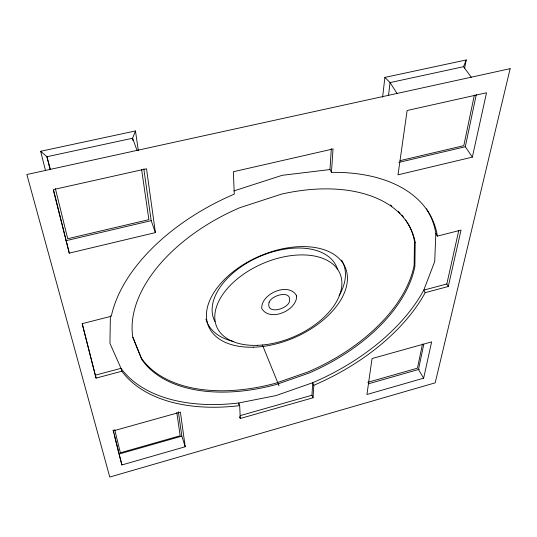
<?xml version="1.0" encoding="UTF-8"?>
<svg xmlns="http://www.w3.org/2000/svg" width="537" height="537" viewBox="0 0 537 537"><rect width="100%" height="100%" fill="white"/><g stroke="black" fill="none" stroke-linecap="round" stroke-linejoin="round"><path stroke-width="0.81" d="M110.38 315.756L109.944 343.331L121.013 368.335L121.845 371.242A173.471 103.513 -23.5 0 0 239.683 405.63L240.301 418.491L313.051 397.776L313.823 385.284L312.709 382.72A173.068 103.708 -23.5 0 0 423.774 290.128L446.818 283.979L458.699 230.796M426.378 208.812A173.068 103.708 -23.5 0 1 435.829 233.528L434.715 261.519L423.774 290.128L425.197 292.665L448.288 286.49L461.028 230.091L437.387 236.119A173.471 103.513 -23.5 0 0 331.463 172.364L329.966 169.564L331.322 148.655M313.051 397.776L311.957 395.232L312.709 382.72L275.951 395.601L238.697 402.978A173.068 103.708 -23.5 0 1 121.013 368.335L95.291 375.182L96.076 378.122L121.845 371.242M331.463 172.364L333.027 148.964L233.333 171.753L234.293 194.125A173.471 103.513 -23.5 0 0 111.3 316.253L82.201 323.65L96.076 378.122M382.606 97.237L384.868 77.415L466.203 59.956L464.633 68.118M388.573 95.009L390.063 82.591L384.868 77.415M422.491 343.989L417.457 368.174L367.798 382.317M474.352 95.076L463.807 145.668L400.085 160.637M423.774 344.324L418.484 369.516L423.639 378.182L366.939 394.487L372.027 358.555L431.634 341.888L423.639 378.182M472.345 157.133L486.522 92.76L407.113 110.515L398.011 174.834L472.345 157.133L465.311 146.749L476.279 94.552M397.112 93.519L390.063 82.591L463.565 66.702L466.203 59.956M45.558 170.766L40.651 151.286L135.465 130.941L132.605 138.224L132.975 140.701M233.81 190.944L282.193 175.31L329.966 169.564M121.906 464.955L185.218 446.75L180.398 412.121L113.435 430.842L121.906 464.955L118.992 454.054L181.842 436.145L178.378 411.778M368.51 383.767L419.33 369.275M240.146 415.631L311.957 395.232M69.273 253.122L155.401 232.615L146.507 168.766L53.478 189.554L69.273 253.122L53.452 190.655M65.91 240.71L151.186 220.647L155.401 232.615M398.884 162.375L465.311 146.749M40.651 151.286L46.927 156.737L50.424 169.45M463.565 66.702L471.291 77.268M435.829 233.528L437.387 236.119M446.818 283.979L448.288 286.49M262.445 345.009L279.025 385.801M132.894 337.216L141.312 358.011A149.756 89.692 -23.5 0 0 275.736 383.19L308.171 371.873A149.756 89.692 -23.5 0 0 414.148 265.231L414.443 241.059A149.756 89.692 -23.5 0 0 405.65 220.049M239.683 405.63L238.697 402.978L238.777 404.623M239.791 416.645L240.274 417.961M239.817 417.175L240.301 418.491M137.042 150.481L132.605 138.224L46.927 156.737L50.136 169.732M181.842 436.145L185.218 446.75M82.215 323.818L95.291 375.182M113.012 430.03L113.81 433.231M114.206 434.836L118.791 453.255M55.392 188.628L67.716 238.717L148.877 219.653L141.62 169.517M114.69 429.64L120.382 452.785L180.17 435.755L176.807 412.544M135.465 130.941L138.345 150.709M143.829 168.933L151.186 220.647M425.197 292.665A173.471 103.513 -23.5 0 1 313.823 385.284M214.981 321.609A66.736 39.966 -23.5 0 1 259.995 256.404A66.736 39.966 -23.5 0 1 337.471 269.165M390.466 204.953A149.756 89.692 -23.5 0 1 391.876 205.973M398.34 211.471A149.756 89.692 -23.5 0 1 400.078 213.229M401.723 215.028A149.756 89.692 -23.5 0 1 403.757 217.485M341.586 260.156A74.173 44.443 -23.5 0 1 339.062 295.659M233.407 341.445A74.173 44.443 -23.5 0 1 208.168 324.523M207.779 323.798A74.173 44.443 -23.5 0 1 205.953 319.132M296.652 295.954C296.995 310.48 269.769 322.328 261.754 308.493C260.714 293.726 289.161 281.435 296.652 295.954M415.195 242.362L414.873 266.52A149.93 89.612 -23.5 0 1 308.728 373.161L276.266 384.499A149.93 89.612 -23.5 0 1 141.748 359.454L132.887 337.551A149.93 89.612 -23.5 0 1 239.871 207.685L281.663 194.085A149.93 89.612 -23.5 0 1 415.195 242.362M510.15 68.676L435.171 382.847L109.77 477.044L26.85 174.518L510.15 68.676M269.131 302.21C265.634 314.91 286.436 309.473 289.221 302.21C293.021 289.376 271.823 294.786 269.131 302.21M257.283 345.338A67.118 39.772 -23.5 0 0 340.794 275.85A67.118 39.772 -23.5 0 0 236.918 279.24A67.118 39.772 -23.5 0 0 257.283 345.338M253.242 347.204A74.428 44.316 -23.5 0 0 346.284 270.245A74.428 44.316 -23.5 0 0 231.259 273.286A74.428 44.316 -23.5 0 0 253.242 347.204"/></g></svg>
